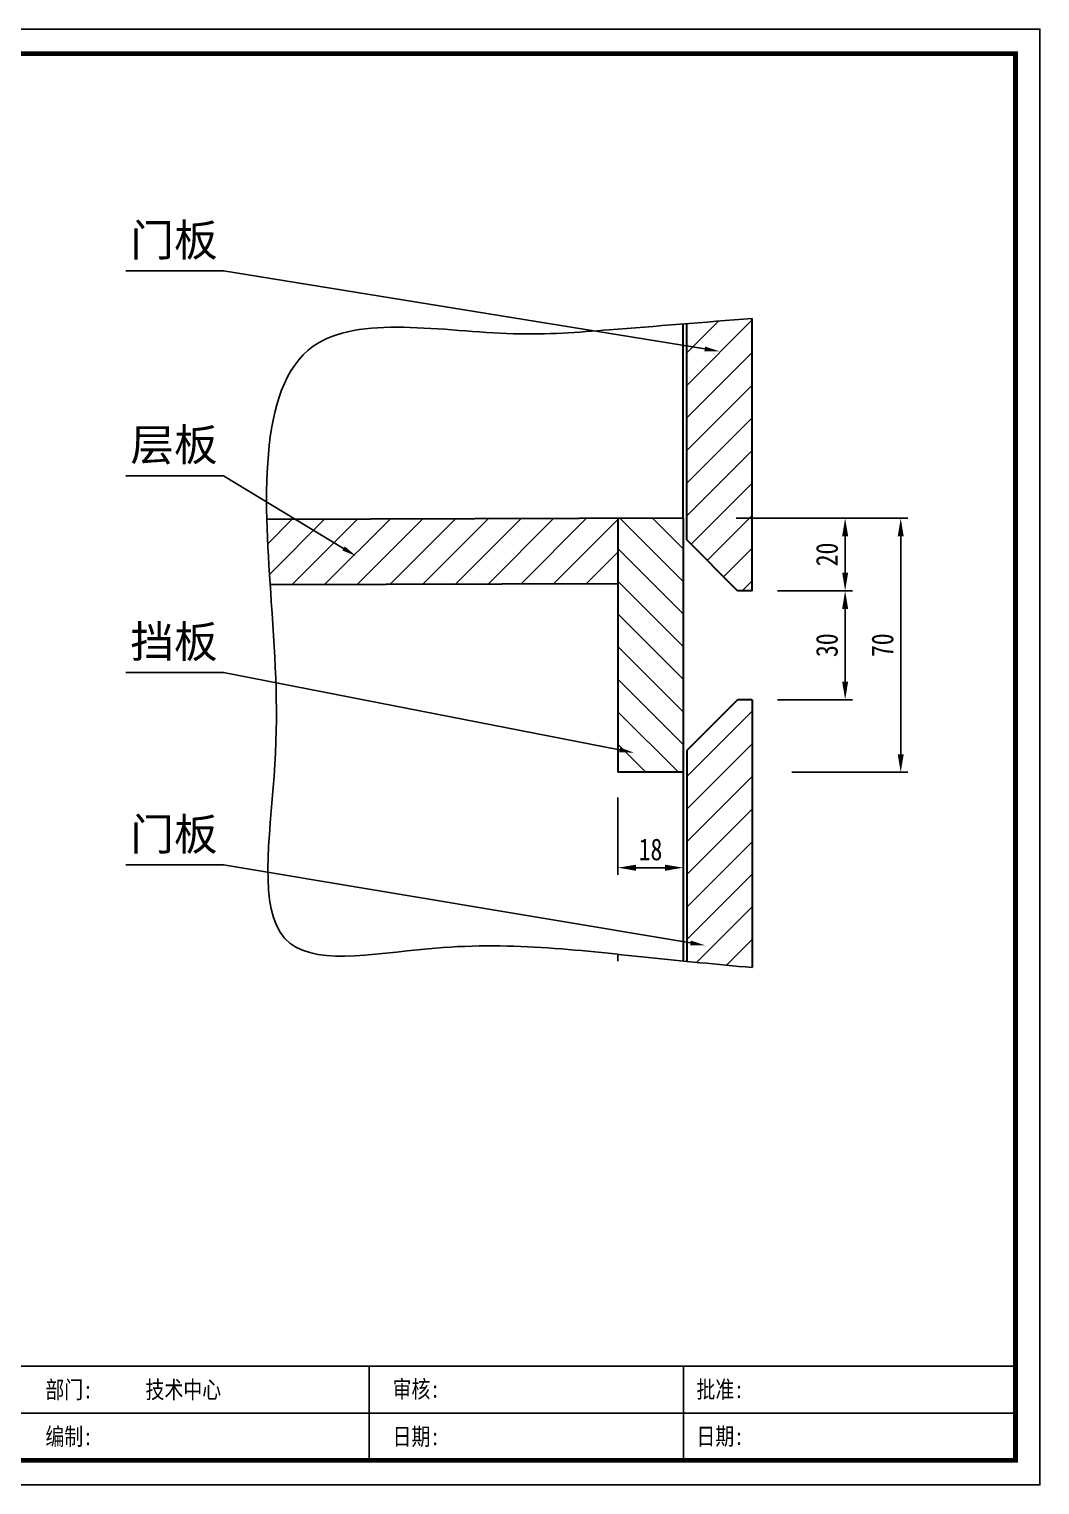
# Model space of a CAD drawing. Header units: millimetres. Extents: x 0 to 1097966, y -63096 to 223085.
# Drawn here: x 339407.8 to 339686.2, y -58108.2 to -57707.2 of the extents above; entities that cross this region are included whole.
import ezdxf
from ezdxf import colors
from ezdxf.entities.mleader import LeaderData, LeaderLine
from ezdxf.math import Vec2, Vec3

# ---------------------------------------------------------------- set-up
doc = ezdxf.new("R2010")
doc.units = ezdxf.units.MM
doc.layers.add('DZ-文字说明', color=1, linetype='Continuous')
doc.styles.add('DZ-宋体2.5', font='', dxfattribs={"width": 0.8, "height": 2.5})
doc.styles.get("Standard").update_dxf_attribs({"font": 'arial.ttf'})
doc.styles.add('TEXT', font='', dxfattribs={"width": 0.8})
doc.styles.add('宋体', font='')
doc.styles.get('DZ-宋体2.5').set_extended_font_data('SimSun')
doc.styles.get('TEXT').set_extended_font_data('SimSun')
doc.styles.get('宋体').set_extended_font_data('SimSun')
doc.dimstyles.new('副本 (2) (2) ISO-25', dxfattribs={"dimtxt": 18, "dimasz": 13, "dimexe": 6, "dimexo": 12, "dimgap": 6, "dimtad": 1, "dimtxsty": 'TEXT', "dimcen": 2.5, "dimclrd": 5, "dimclre": 5, "dimclrt": 5, "dimadec": 0, "dimazin": 0, "dimtfac": 1, "dimtmove": 0, "dimatfit": 3, "dimldrblk": 'BOXFILLED', "dimfxl": 1.25, "dimarcsym": 0})

# ---------------------------------------------------------------- blocks, each defined once
blk = doc.blocks.new('*D908')
at = {"color": 5, "lineweight": -2, "transparency": 16777216}
for p, q in [((339613.95, -57861.92), (339634.57, -57861.92)), ((339632.57, -57886.92), (339632.57, -57866.92)), ((339613.95, -57891.92), (339634.57, -57891.92))]:
    blk.add_line(p, q, dxfattribs=at)
at = {"color": 5, "transparency": 16777216}
for points in [[(339631.74, -57866.92), (339633.4, -57866.92), (339632.57, -57861.92)], [(339631.74, -57886.92), (339633.4, -57886.92), (339632.57, -57891.92)]]:
    blk.add_solid(points, dxfattribs=at)
at = {"layer": 'Defpoints', "color": 0, "transparency": 16777216}
for p in [(339606.95, -57861.92), (339632.57, -57861.92), (339606.95, -57891.92)]:
    blk.add_point(p, dxfattribs=at)
at = {"color": 5, "transparency": 16777216, "insert": (339627.57, -57876.92), "char_height": 6, "attachment_point": 5, "rotation": 90, "style": 'TEXT'}
blk.add_mtext('30', dxfattribs=at)
blk = doc.blocks.new('_BoxFilled')
at = {"color": 0, "linetype": 'ByBlock', "lineweight": -2}
blk.add_line((-0.5, 0), (-1, 0), dxfattribs=at)
at = {"color": 0, "linetype": 'ByBlock'}
blk.add_solid([(-0.5, 0.5), (0.5, 0.5), (-0.5, -0.5), (0.5, -0.5)], dxfattribs=at)
blk = doc.blocks.new('*D909')
at = {"color": 5, "lineweight": -2, "transparency": 16777216}
for p, q in [((339602.57, -57841.93), (339634.57, -57841.93)), ((339632.57, -57856.92), (339632.57, -57846.93)), ((339613.95, -57861.92), (339634.57, -57861.92))]:
    blk.add_line(p, q, dxfattribs=at)
at = {"color": 5, "transparency": 16777216}
for points in [[(339631.74, -57846.93), (339633.4, -57846.93), (339632.57, -57841.93)], [(339631.74, -57856.92), (339633.4, -57856.92), (339632.57, -57861.92)]]:
    blk.add_solid(points, dxfattribs=at)
at = {"layer": 'Defpoints', "color": 0, "transparency": 16777216}
for p in [(339587.95, -57841.93), (339632.57, -57841.93), (339606.95, -57861.92)]:
    blk.add_point(p, dxfattribs=at)
at = {"color": 5, "transparency": 16777216, "insert": (339627.57, -57851.93), "char_height": 6, "attachment_point": 5, "rotation": 90, "style": 'TEXT'}
blk.add_mtext('20', dxfattribs=at)
blk = doc.blocks.new('*D910')
at = {"color": 5, "lineweight": -2, "transparency": 16777216}
for p, q in [((339617.88, -57841.93), (339649.88, -57841.93)), ((339647.88, -57846.93), (339647.88, -57906.93)), ((339617.88, -57911.93), (339649.88, -57911.93))]:
    blk.add_line(p, q, dxfattribs=at)
at = {"color": 5, "transparency": 16777216}
for points in [[(339647.05, -57846.93), (339648.71, -57846.93), (339647.88, -57841.93)], [(339647.05, -57906.93), (339648.71, -57906.93), (339647.88, -57911.93)]]:
    blk.add_solid(points, dxfattribs=at)
at = {"layer": 'Defpoints', "color": 0, "transparency": 16777216}
for p in [(339587.95, -57841.93), (339587.72, -57911.93), (339647.88, -57911.93)]:
    blk.add_point(p, dxfattribs=at)
at = {"color": 5, "transparency": 16777216, "insert": (339642.88, -57876.93), "char_height": 6, "attachment_point": 5, "rotation": 90, "style": 'TEXT'}
blk.add_mtext('70', dxfattribs=at)
blk = doc.blocks.new('*D911')
at = {"color": 5, "lineweight": -2, "transparency": 16777216}
for p, q in [((339569.95, -57918.87), (339569.95, -57940.2)), ((339587.95, -57918.87), (339587.95, -57940.2)), ((339574.95, -57938.2), (339582.95, -57938.2))]:
    blk.add_line(p, q, dxfattribs=at)
at = {"color": 5, "transparency": 16777216}
for points in [[(339574.95, -57937.37), (339574.95, -57939.04), (339569.95, -57938.2)], [(339582.95, -57937.37), (339582.95, -57939.04), (339587.95, -57938.2)]]:
    blk.add_solid(points, dxfattribs=at)
at = {"layer": 'Defpoints', "color": 0, "transparency": 16777216}
for p in [(339569.95, -57911.87), (339587.95, -57911.87), (339587.95, -57938.2)]:
    blk.add_point(p, dxfattribs=at)
at = {"color": 5, "transparency": 16777216, "insert": (339578.95, -57933.2), "char_height": 6, "attachment_point": 5, "style": 'TEXT'}
blk.add_mtext('18', dxfattribs=at)

msp = doc.modelspace()

# ---------------------------------------------------------------- hatches: boundary and pattern name
at = {"lineweight": 5}
h = msp.add_hatch(dxfattribs=at)
h.set_pattern_fill('ANSI31', color=250, scale=2)
edge = h.paths.add_edge_path()
edge.add_spline(control_points=[(339606.946, -57786.914), (339600.921, -57787.401), (339594.915, -57787.884), (339588.946, -57788.363)], knot_values=[19.903425, 19.903425, 19.903425, 19.903425, 37.9094704, 37.9094704, 37.9094704, 37.9094704], degree=3, periodic=0)
edge.add_line((339588.946, -57788.363), (339588.946, -57847.924))
edge.add_line((339588.946, -57847.924), (339602.946, -57861.924))
edge.add_line((339602.946, -57861.924), (339606.946, -57861.924))
edge.add_line((339606.946, -57861.924), (339606.946, -57786.914))
edge = h.paths.add_edge_path()
edge.add_line((339606.946, -57891.924), (339602.946, -57891.924))
edge.add_line((339602.946, -57891.924), (339588.946, -57905.924))
edge.add_line((339588.946, -57905.924), (339588.946, -57964.006))
edge.add_spline(control_points=[(339588.946, -57964.006), (339594.873, -57964.591), (339600.885, -57965.158), (339606.946, -57965.714)], knot_values=[421.2194835, 421.2194835, 421.2194835, 421.2194835, 439.3708452, 439.3708452, 439.3708452, 439.3708452], degree=3, periodic=0)
edge.add_line((339606.946, -57965.714), (339606.946, -57891.924))
h = msp.add_hatch(dxfattribs=at)
h.set_pattern_fill('ANSI31', color=250, scale=2)
edge = h.paths.add_edge_path()
edge.add_line((339569.946, -57841.985), (339473.252, -57842.294))
edge.add_spline(control_points=[(339473.252, -57842.294), (339473.403, -57848.366), (339473.775, -57854.469), (339474.167, -57860.291)], knot_values=[192.5297176, 192.5297176, 192.5297176, 192.5297176, 208.1096986, 208.1096986, 208.1096986, 208.1096986], degree=3, periodic=0)
edge.add_line((339474.167, -57860.291), (339569.946, -57859.985))
edge.add_line((339569.946, -57859.985), (339569.946, -57841.985))
h = msp.add_hatch(dxfattribs=at)
h.set_pattern_fill('ANSI31', color=250, scale=2, angle=90)
h.paths.add_polyline_path([(339587.946, -57841.927), (339569.946, -57841.985), (339569.946, -57911.873), (339587.946, -57911.931)])

# ---------------------------------------------------------------- linework, layer by layer
at = {"lineweight": 30}
for p, q in [((339587.946, -57841.927), (339587.946, -57788.443)), ((339588.946, -57847.924), (339588.946, -57788.363)), ((339606.946, -57861.924), (339606.946, -57786.914)), ((339587.946, -57841.927), (339473.252, -57842.294)), ((339569.946, -57841.927), (339569.946, -57911.873)), ((339587.946, -57841.927), (339587.946, -57963.907)), ((339602.946, -57861.924), (339588.946, -57847.924)), ((339569.946, -57859.985), (339474.167, -57860.291)), ((339606.946, -57861.924), (339602.946, -57861.924)), ((339602.946, -57891.924), (339588.946, -57905.924)), ((339606.946, -57891.924), (339602.946, -57891.924)), ((339606.946, -57891.924), (339606.946, -57965.714)), ((339588.946, -57905.924), (339588.946, -57964.006)), ((339587.946, -57911.931), (339569.946, -57911.873))]:
    msp.add_line(p, q, dxfattribs=at)
at = {"color": 251, "true_color": 0x636466}
msp.add_line((339569.946, -57962.04), (339569.946, -57963.907), dxfattribs=at)
msp.add_lwpolyline([(339119.218, -58108.185), (339686.218, -58108.185), (339686.218, -57707.235), (339119.218, -57707.235)], close=True)
at = {"const_width": 1.35}
msp.add_lwpolyline([(339125.968, -58101.435), (339679.468, -58101.435), (339679.468, -57713.985), (339125.968, -57713.985)], close=True, dxfattribs=at)
at = {"color": 251, "true_color": 0x636466}
msp.add_open_spline([(339606.946, -57786.914), (339593.651, -57787.987), (339571.712, -57789.749), (339532.814, -57792.789), (339468.324, -57779.808), (339474.339, -57861.215), (339477.358, -57908.652), (339467.842, -57969.17), (339526.478, -57956.83), (339567.143, -57961.94), (339597.271, -57964.826), (339606.946, -57965.714)], degree=3, knots=[19.903425, 19.903425, 19.903425, 19.903425, 59.6377535, 85.9323082, 141.2401292, 212.3371083, 259.1999581, 303.9332039, 347.9595009, 410.3947381, 439.3708452, 439.3708452, 439.3708452, 439.3708452], dxfattribs=at)
at = {"layer": 'DZ-文字说明', "color": 7}
for p, q in [((339501.469, -58101.435), (339501.469, -58075.457)), ((339588.049, -58101.435), (339588.049, -58075.457)), ((339215.299, -58088.446), (339679.468, -58088.446))]:
    msp.add_line(p, q, dxfattribs=at)
msp.add_lwpolyline([(339125.968, -58075.457), (339679.468, -58075.457), (339679.468, -58101.435), (339125.968, -58101.435)], close=True, dxfattribs=at)

# ---------------------------------------------------------------- texts
at = {"style": 'DZ-宋体2.5', "width": 0.8}
for s, p in [('部门:', (339412.26, -58084.351)), ('审核:', (339507.904, -58084.192)), ('批准:', (339591.6, -58084.272)), ('编制:', (339412.26, -58097.248)), ('日期:', (339507.904, -58097.253)), ('日期:', (339591.6, -58097.196))]:
    msp.add_text(s, height=4.7732, dxfattribs=at).set_placement(p)
at = {"color": 252, "true_color": 0x939598, "char_height": 8.8039, "width": 65.8175, "attachment_point": 4, "style": '宋体'}
for s, insert in [('门板', (339435.671, -57765.846)), ('层板', (339435.671, -57822.247)), ('挡板', (339435.671, -57876.414)), ('门板', (339435.671, -57929.464))]:
    msp.add_mtext(s, dxfattribs=dict(at, insert=insert))
at = {"color": 2, "style": 'DZ-宋体2.5', "width": 0.8}
msp.add_attdef('技术中心', (339439.834, -58084.351), '', height=4.773, dxfattribs=at)

# ---------------------------------------------------------------- dimensions: what is measured, and where the dimension line sits
at = {"color": 251, "true_color": 0x636466}
for base, p1, p2, picture, middle in [((339647.88, -57911.93), (339587.946, -57841.927), (339587.722, -57911.93), '*D910', (339642.88, -57876.929)), ((339632.57, -57841.927), (339606.946, -57861.924), (339587.946, -57841.927), '*D909', (339627.57, -57851.925)), ((339632.57, -57861.924), (339606.946, -57891.924), (339606.946, -57861.924), '*D908', (339627.57, -57876.924))]:
    dim = msp.add_linear_dim(base=base, p1=p1, p2=p2, angle=90, dimstyle='副本 (2) (2) ISO-25', override={"dimtxt": 6, "dimasz": 5, "dimexe": 2, "dimexo": 7, "dimgap": 2, "dimfxl": 30, "dimfxlon": 1}, dxfattribs=at)
    dim.commit()
    dim.dimension.update_dxf_attribs({"geometry": picture, "text_midpoint": middle})
dim = msp.add_linear_dim(base=(339587.946, -57938.202), p1=(339569.946, -57911.873), p2=(339587.946, -57911.873), dimstyle='副本 (2) (2) ISO-25', override={"dimtxt": 6, "dimasz": 5, "dimexe": 2, "dimexo": 7, "dimgap": 2, "dimfxl": 30, "dimfxlon": 1}, dxfattribs=at)
dim.commit()
dim.dimension.update_dxf_attribs({"geometry": '*D911', "text_midpoint": (339578.946, -57933.202)})

# ---------------------------------------------------------------- leaders
ml = msp.add_multileader_mtext('Standard', dxfattribs=at)
ml.set_content('', color=(99, 100, 102))
ml.set_leader_properties()
ml.build(insert=Vec2(0, 0))
ctx = ml.context
ctx.base_point, ctx.plane_origin = Vec3(339430.378, -57773.824), Vec3(339509.158, -57797.831)
ctx.text_align_type = 2
notes = []
notes.append((ctx, [(0, (1, 1, 0), (339461.298, -57773.824), (-1, 0), 26.92, [(0, [(339597.834, -57795.943)], 0, [])])]))
ctx.mtext.insert, ctx.mtext.alignment, ctx.mtext.flow_direction = Vec3(339432.378, -57771.824), 3, 5
ml = msp.add_multileader_mtext('Standard', dxfattribs=at)
ml.set_content('', color=(99, 100, 102))
ml.set_leader_properties()
ml.build(insert=Vec2(0, 0))
ctx = ml.context
ctx.base_point, ctx.plane_origin = Vec3(339430.378, -57830.225), Vec3(339509.158, -57854.232)
ctx.text_align_type = 2
notes.append((ctx, [(0, (1, 1, 0), (339461.298, -57830.225), (-1, 0), 26.92, [(0, [(339497.826, -57852.344)], 0, [])])]))
ctx.mtext.insert, ctx.mtext.alignment, ctx.mtext.flow_direction = Vec3(339432.378, -57828.225), 3, 5
ml = msp.add_multileader_mtext('Standard', dxfattribs=at)
ml.set_content('', color=(99, 100, 102))
ml.set_leader_properties()
ml.build(insert=Vec2(0, 0))
ctx = ml.context
ctx.base_point, ctx.plane_origin = Vec3(339430.378, -57884.392), Vec3(339509.158, -57908.399)
ctx.text_align_type = 2
notes.append((ctx, [(0, (1, 1, 0), (339461.298, -57884.392), (-1, 0), 26.92, [(0, [(339574.364, -57906.511)], 0, [])])]))
ctx.mtext.insert, ctx.mtext.alignment, ctx.mtext.flow_direction = Vec3(339432.378, -57882.392), 3, 5
ml = msp.add_multileader_mtext('Standard', dxfattribs=at)
ml.set_content('', color=(99, 100, 102))
ml.set_leader_properties()
ml.build(insert=Vec2(0, 0))
ctx = ml.context
ctx.base_point, ctx.plane_origin = Vec3(339430.378, -57937.443), Vec3(339509.158, -57961.449)
ctx.text_align_type = 2
notes.append((ctx, [(0, (1, 1, 0), (339461.298, -57937.443), (-1, 0), 26.92, [(0, [(339593.922, -57959.562)], 0, [])])]))
ctx.mtext.insert, ctx.mtext.alignment, ctx.mtext.flow_direction = Vec3(339432.378, -57935.443), 3, 5
for ctx, leaders in notes:
    for number, flags, end, landing, length, lines in leaders:
        leader = LeaderData()
        leader.index, (leader.has_last_leader_line, leader.has_dogleg_vector, leader.attachment_direction) = number, flags
        leader.last_leader_point, leader.dogleg_vector, leader.dogleg_length = Vec3(end), Vec3(landing), length
        for number, points, colour, breaks in lines:
            line = LeaderLine()
            line.index, line.vertices, line.color, line.breaks = number, Vec3.list(points), colors.encode_raw_color(colour), breaks
            leader.lines.append(line)
        ctx.leaders.append(leader)

doc.saveas('drawing.dxf')
